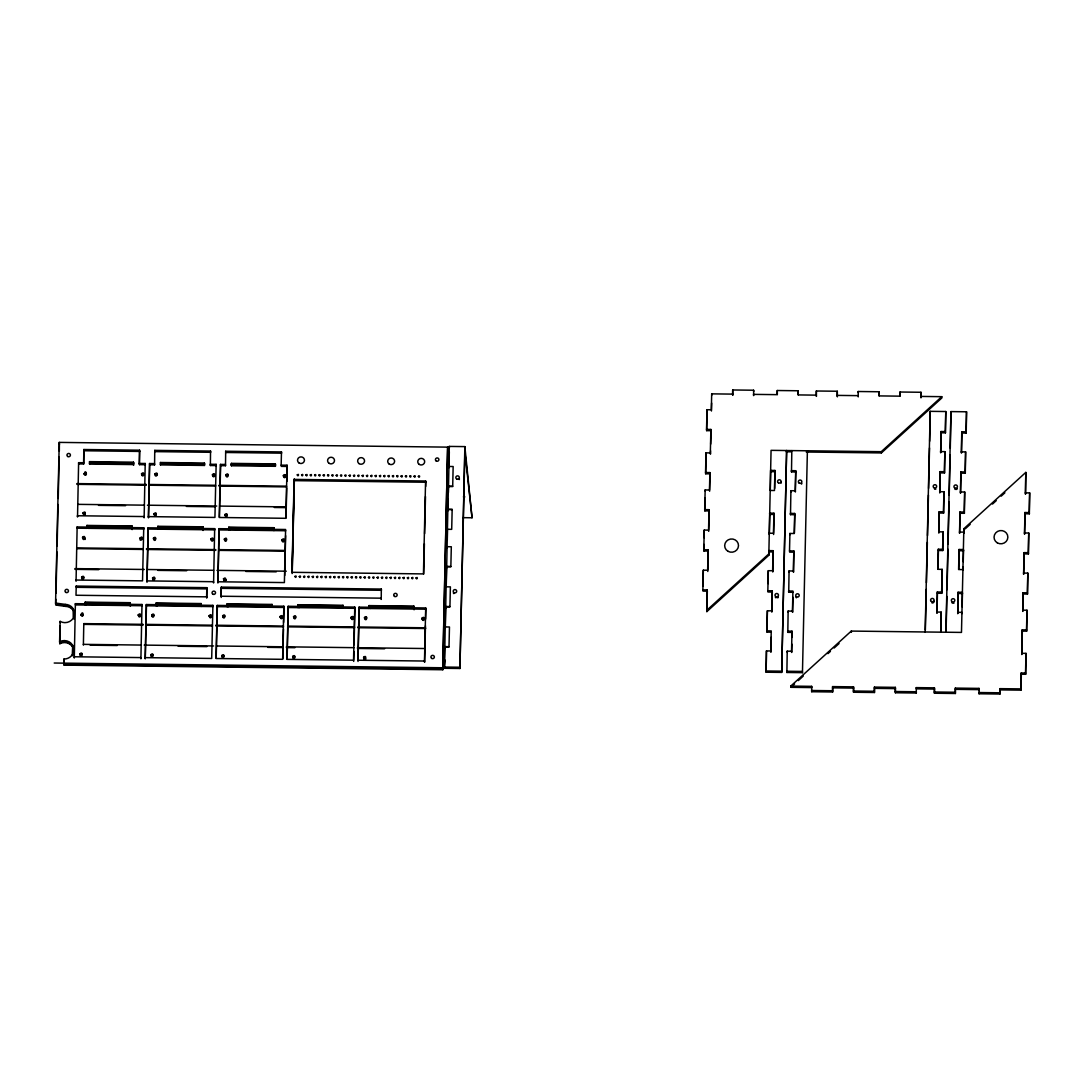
<?xml version="1.0" encoding="UTF-8"?>
<svg xmlns="http://www.w3.org/2000/svg" width="1084" height="1084" viewBox="0 0 1084 1084"><rect width="100%" height="100%" fill="white"/><g stroke="black" fill="none" stroke-linecap="round" stroke-linejoin="round"><path stroke-width="1.5" d="M55.569 603.056L59.254 442.394L447.638 447.136L442.787 669.749L64.132 665.129L64.01 659.018A9.634 9.228 -6.2 0 0 72.452 654.506L72.655 645.292A9.634 9.228 -6.2 0 0 59.593 641.742L60.121 621.376A9.526 9.119 -6.2 0 0 73.197 618.192L73.4 609.059A9.526 9.119 -6.2 0 0 65.27 604.398L55.569 603.056L55.785 605.035L65.474 606.376A9.526 9.119 -6.2 0 1 73.617 611.037M55.826 599.222L55.704 604.289L65.392 605.644A9.526 9.119 -6.2 0 1 73.536 610.306L73.902 619.072M56.056 593.192L56.91 551.864M57.154 545.848L57.994 504.521M58.238 498.491L59.078 457.163M59.322 451.147L59.39 443.641M64.132 665.129L64.146 660.264M75.379 603.68L74.295 658.002L74.159 656.769L140.771 657.582L140.906 658.815L141.99 604.493L130.161 604.344L130.202 602.69L85.23 602.135L85.324 605.035L75.514 604.913L75.379 603.68L85.189 603.802M76.056 581.281L77.14 526.959L86.95 527.081L87.086 528.314L77.276 528.193L77.14 526.959M78.617 462.678L77.533 517L77.398 515.754L143.996 516.567L144.131 517.813L145.215 463.491L139.308 463.41L139.606 450.199L83.82 449.521L83.658 463.966L78.753 463.911L78.617 462.678L83.522 462.733M76.219 586.065L76.002 595.251L206.61 596.85L206.746 598.083L206.827 587.663L76.219 586.065L76.354 587.311L206.963 588.897M83.658 463.966L83.82 449.521M83.387 645.102L83.793 623.625L143.007 624.343M86.95 527.081L86.977 525.415L131.963 525.97L132.099 527.203L87.113 526.648L86.977 525.415M85.324 605.035L85.23 602.135M87.086 528.314L87.113 526.648M141.99 604.493L142.126 605.726L86.341 605.048L86.3 602.65L130.256 603.178L130.297 605.59M131.963 525.97L131.923 527.623L143.738 527.773L143.874 529.006L88.102 528.328L88.061 525.93L132.018 526.458L132.058 528.856M133.495 462.177L133.535 464.575L89.579 464.047L89.538 461.635L133.495 462.177L133.657 463.654M145.215 463.491L145.351 464.724L139.443 464.643L139.606 450.199M143.738 527.773L142.532 580.848L75.921 580.035M146.448 605.78L145.229 658.869L146.313 604.547L156.11 604.669L156.245 605.902L146.448 605.78L146.313 604.547M148.21 529.06L146.99 582.149L148.074 527.827L157.871 527.935L158.007 529.182L148.21 529.06L148.074 527.827M149.673 464.779L148.454 517.854L149.538 463.532L154.443 463.6L154.578 464.833L149.673 464.779L149.538 463.532M154.578 464.833L154.755 450.375L210.54 451.066L210.675 452.299L154.876 451.622L154.755 450.375M156.11 604.669L156.15 603.002L201.136 603.558L201.353 605.536M157.871 527.935L157.912 526.282L202.884 526.824L203.101 528.802M156.245 605.902L156.15 603.002M158.007 529.182L157.912 526.282M201.096 605.211L212.911 605.36L213.047 606.593L157.275 605.915L157.234 603.517L201.19 604.045L201.231 606.457L201.136 603.558M202.884 526.824L202.857 528.491L214.673 528.64L214.808 529.873L159.036 529.195L158.996 526.783L202.938 527.325L202.993 529.724M204.415 463.044L204.456 465.442L160.5 464.901L160.459 462.502L204.415 463.044L204.578 464.521M206.61 596.85L206.827 587.663M210.377 465.51L210.242 464.277L216.15 464.345L216.285 465.592L210.377 465.51L210.54 451.066M212.911 605.36L211.692 658.449L145.093 657.636M214.673 528.64L213.589 582.962L213.453 581.715L146.855 580.902M216.15 464.345L214.93 517.434L148.332 516.621M217.234 605.414L216.028 658.503L282.626 659.316L283.845 606.227L272.016 606.078L272.057 604.425L227.084 603.869L227.179 606.769L217.369 606.647L217.234 605.414L227.044 605.536M219.131 529.927L217.911 583.002L218.995 528.68L228.805 528.802L228.941 530.049L219.131 529.927L218.995 528.68M220.472 464.399L219.253 517.488L285.864 518.301L287.07 465.212L281.163 465.144L281.474 451.933L225.675 451.242L225.513 465.7L220.608 465.646L220.472 464.399L225.377 464.467L225.513 465.7M216.19 658.069L217.369 606.647M219.429 517.068L220.608 465.646M221.299 587.108L221.082 596.227L381.107 598.178L381.243 599.425L381.311 589.059L221.299 587.108L221.217 597.46M228.805 528.802L228.846 527.149L273.818 527.691L274.035 529.669M227.179 606.769L227.084 603.869M228.941 530.049L228.846 527.149M283.629 622.392L283.981 607.46L228.196 606.783L228.114 606.037L228.155 604.384L272.111 604.913L272.152 607.311L272.016 606.078M285.729 530.74L229.957 530.049L229.876 529.317L229.916 527.651L273.873 528.193L273.913 530.591L273.818 527.691M275.35 463.911L275.39 466.31L231.434 465.768L231.353 465.036L231.393 463.369L275.35 463.911L275.512 465.388M228.196 606.783L228.236 605.116M229.957 530.049L229.916 527.651M231.434 465.768L231.475 464.115L275.431 464.643M282.802 658.882L283.48 629.032M284.713 575.523L285.62 535.713M286.027 517.881L286.718 488.017M286.867 481.377L287.07 465.212M288.168 606.281L288.303 607.514L298.1 607.636L297.964 606.403L288.168 606.281L286.948 659.37L353.547 660.183L354.766 607.094L342.95 606.945L343.086 608.178M287.125 658.937L288.303 607.514M294.103 479.413L291.975 572.311L423.451 573.91L425.578 481.011L294.103 479.413L294.238 480.646L425.714 482.244L425.578 481.011M292.111 573.544L294.279 479.033M292.233 572.46L294.36 479.765M297.964 606.403L298.005 604.736L342.991 605.292L343.127 606.525L298.141 605.97L298.005 604.736M298.1 607.636L298.141 605.97M354.062 644.817L354.902 608.327L299.13 607.65L299.048 606.904L299.089 605.251L343.045 605.78M299.13 607.65L299.089 605.251M342.991 605.292L343.005 607.447L299.048 606.904M353.682 661.416L353.912 651.457M359.089 607.148L359.224 608.381L369.034 608.503L368.899 607.257L359.089 607.148L357.883 660.224L424.481 661.037L424.616 662.283L425.456 625.78M358.018 661.47L359.224 608.381M368.899 607.257L368.939 605.604L413.912 606.159L414.047 607.392L369.075 606.837L368.939 605.604M369.034 608.503L369.075 606.837M425.606 619.14L425.836 609.194L370.064 608.517L369.983 607.772L370.01 606.105L413.966 606.647M370.064 608.517L370.01 606.105M414.007 609.045L413.912 606.159M423.708 574.059L424.4 543.734M424.63 533.613L425.484 496.54M425.714 486.431L425.836 481.377M424.481 661.037L425.7 607.961L413.885 607.812L414.088 609.791M447.638 447.136L442.706 669.018L64.051 664.397M464.982 447.841L459.928 668.476L444.359 668.286L444.223 667.053L444.684 646.999L449.006 647.053L449.467 626.986L445.145 626.945L445.28 628.178L446.527 566.769L450.849 566.824L451.31 546.756L446.987 546.702L447.123 547.948M444.819 648.232L445.605 606.877L449.928 606.932L450.388 586.878L446.066 586.823M446.662 568.002L447.841 509.602L452.163 509.656M448.234 499.114L447.963 510.849L448.369 486.54L452.692 486.581L453.153 466.526L448.83 466.472L448.952 467.705L449.318 451.798M448.505 487.773L449.291 446.418L464.86 446.608L472.041 517.773L462.692 517.651M444.833 647.853L444.359 668.286L445.023 660.02M446.229 586.485L446.662 567.623M447.299 540.022L447.38 529.29L451.703 529.344L452.163 509.277L447.841 509.236M448.383 492.637L448.505 487.393M459.928 668.476L464.86 446.608M768.895 551.919L768.813 555.265L706.863 611.593L707.324 591.159L703.001 591.105L702.866 589.872L703.313 570.184L707.635 570.238L708.109 549.805L703.787 549.751L704.234 530.062L708.557 530.117L709.031 509.683L704.708 509.629L705.156 489.954L709.478 490.009L709.885 472.583L705.562 472.529L706.009 452.855L710.332 452.909L710.467 454.142L710.548 450.795M710.697 444.088L711.009 430.687L706.673 430.633L706.551 429.399L706.998 409.725L711.321 409.779L711.687 393.858L732.608 394.115L732.743 395.348L732.703 389.969L753.61 390.226L753.746 391.459M703.109 586.187L703.313 570.184M707.771 571.471L708.245 551.038L703.923 550.984L704.072 544.425M704.221 537.867L704.234 530.062M708.692 531.363L709.166 510.916L704.844 510.876L705.142 497.746M709.614 491.242L710.02 473.83L705.684 473.776L706.009 452.855M706.673 430.633L706.998 409.725M706.863 611.593L707.188 589.913L702.866 589.872M710.332 452.909L710.874 429.454L706.551 429.399M711.456 411.012L711.632 403.058M732.608 394.115L732.703 389.969M753.61 390.226L753.651 395.606L753.515 394.373L777.187 394.657L777.282 390.511L798.203 390.768L798.271 394.766M781.699 672.405L786.632 450.537L781.699 672.405L766.131 672.216L766.456 650.928L770.778 650.983L770.914 652.216L771.266 637.175M771.374 632.162L767.052 632.107L766.916 630.861L767.377 610.807L771.7 610.861L771.835 612.094L772.296 592.04L772.16 590.807L767.838 590.753L768.299 570.699L772.621 570.74L772.756 571.986L773.217 551.919L773.082 550.686L768.759 550.631L768.895 551.878L773.217 551.919M768.813 555.265L771.063 450.348L881.251 451.689L941.766 396.676L941.901 397.909L881.387 452.922L806.252 452.014M766.131 672.216L766.456 650.928M767.052 632.107L767.377 610.807M768.163 583.626L768.299 570.699M769.315 533.531L769.775 513.45M770.304 490.049L770.602 470.402L774.924 470.456L774.667 488.41M770.778 650.983L771.239 630.915L766.916 630.861M771.7 610.861L772.16 590.807M772.621 570.74L773.082 550.686M773.61 534.507L774.071 514.453L769.748 514.399L769.613 513.152L773.935 513.206L773.475 533.274L769.152 533.22L769.288 534.453M774.924 470.456L774.464 490.51L770.141 490.456M777.35 394.522L777.282 390.511M807.526 452.028L807.39 450.795L802.458 672.663L786.889 672.473L787.214 651.172L791.537 651.227L791.672 652.473L791.862 644.113M792.025 637.419L792.133 632.406L787.811 632.351L788.136 611.064L792.458 611.119L792.594 612.352L792.946 597.311M793.054 592.298L788.732 592.243L789.057 570.943L793.38 570.997L793.515 572.23L793.84 550.943L789.518 550.889L789.911 533.463L794.247 533.518L794.694 513.464L790.371 513.409L790.507 514.643L794.829 514.697L794.409 533.084M790.507 514.643L790.9 490.713L795.222 490.767L795.358 492.001L795.819 471.947L795.683 470.713L791.361 470.659L791.496 471.892L795.819 471.947M791.496 471.892L791.821 450.605M791.537 651.227L791.997 631.173L787.675 631.118L787.811 632.351M792.458 611.119L792.919 591.051L788.596 591.01L788.732 592.243M793.38 570.997L793.84 550.943M795.222 490.767L795.683 470.713M798.203 390.768L798.109 394.915L816.266 395.145L816.401 396.378L816.36 390.999L837.282 391.243L837.322 396.636L837.282 391.243M816.266 395.145L816.36 390.999M955.478 689.343L979.15 689.627L979.015 688.394L955.343 688.096L955.383 693.489L934.462 693.232L934.422 687.852L916.265 687.622L916.305 693.001L895.384 692.757L895.343 687.364L874.422 687.107L874.463 692.5L853.555 692.242L853.514 686.863L832.593 686.606L832.634 691.985L811.713 691.727L811.672 686.348L790.764 686.091L790.9 687.324L811.808 687.581L811.672 686.348M832.634 691.985L832.593 686.606M858.243 396.893L858.203 391.5L879.11 391.758L879.192 395.755M853.555 692.242L853.514 686.863M879.11 391.758L879.016 395.904L899.937 396.161L900.032 392.015L920.953 392.272L920.994 397.652L920.953 392.272M874.463 692.5L874.422 687.107M900.099 396.012L900.032 392.015M895.384 692.757L895.343 687.364M925.14 631.972L930.207 411.337L945.776 411.527L945.451 432.828L941.129 432.773L940.993 431.527L945.316 431.581L945.451 432.828M925.357 629.845L926.278 589.425M926.441 582.677L927.362 542.257M927.525 535.523L928.446 495.103M928.595 488.369L929.53 447.949M929.679 441.202L930.207 411.337M934.462 693.232L934.422 687.852M937.443 593.233L936.982 613.287L937.308 592L941.63 592.054L941.766 593.287L937.443 593.233L937.308 592M938.297 549.236L938.419 550.482L942.755 550.537L942.619 549.29L938.297 549.236L937.836 569.303L942.159 569.357L942.294 570.591L941.766 593.287M939.286 513.003L938.825 533.057L939.15 511.77L943.473 511.811L943.608 513.057L939.286 513.003L939.15 511.77M940.207 472.881L939.747 492.949L940.072 471.648L944.394 471.703L944.53 472.936L940.207 472.881L940.072 471.648M941.129 432.773L940.668 452.827L940.993 431.527M937.999 568.87L938.419 550.482M940.709 632.162L941.169 612.108L936.847 612.053M941.63 592.054L942.159 569.357M942.619 549.29L943.012 531.878L938.69 531.824M943.473 511.811L943.934 491.757L939.611 491.702M944.394 471.703L944.855 451.649L940.533 451.594M945.316 431.581L945.776 411.527M940.885 631.728L941.169 612.108M942.755 550.537L943.012 531.878M943.608 513.057L943.934 491.757M944.53 472.936L944.855 451.649M945.898 632.229L950.966 411.595L966.535 411.784L966.21 433.072L961.887 433.017L961.752 431.784L966.074 431.838L966.21 433.072M946.075 631.782L946.888 596.417M947.05 589.669L947.972 549.249M948.08 544.195L949.056 502.095M949.205 495.361L950.14 454.928M950.289 448.193L950.966 411.595M955.383 693.489L955.343 688.096M958.066 592.243L957.741 613.544L958.066 592.243L962.389 592.298L962.226 606.904M959.055 549.493L959.191 550.726L963.513 550.78L963.378 549.547L959.055 549.493L958.595 569.547L962.917 569.601M960.045 513.26L959.584 533.314L959.909 512.014L964.232 512.068L964.367 513.301L960.045 513.26L959.909 512.014M960.966 473.139L960.505 493.193L960.831 471.906L965.153 471.96L965.288 473.193L960.966 473.139L960.831 471.906M961.887 433.017L961.427 453.085L961.752 431.784M958.757 569.114L959.191 550.726M1025.803 472.407L1025.478 494.087L1025.803 472.407L963.852 528.735L961.481 632.419L851.279 631.078L790.764 686.091M964.232 512.068L964.692 492.014L960.37 491.96M965.153 471.96L965.614 451.892L961.291 451.838M966.074 431.838L966.535 411.784M963.066 570.103L963.148 566.756M963.256 561.742L963.527 550.035M964.367 513.301L964.692 492.014M965.288 473.193L965.614 451.892M1000.058 689.885L1020.979 690.142L1020.843 688.896L999.922 688.652L999.963 694.031L979.055 693.774L979.015 688.394M999.963 694.031L999.922 688.652M1020.843 688.896L1021.209 672.988L1025.532 673.042L1025.667 674.275L1021.345 674.221L1021.209 672.988M1022.334 631.091L1021.792 654.546L1022.198 629.858L1026.521 629.912L1026.656 631.145L1022.334 631.091L1022.198 629.858M1023.188 593.991L1022.781 611.417L1023.052 592.758L1027.375 592.812L1027.51 594.046L1023.188 593.991L1023.052 592.758M1024.109 553.883L1023.635 574.317L1023.974 552.637L1028.296 552.691L1028.431 553.938L1024.109 553.883L1023.974 552.637M1025.03 513.762L1024.556 534.195L1024.895 512.529L1029.217 512.583L1029.353 513.816L1025.03 513.762L1024.895 512.529M1020.979 690.142L1021.345 674.221M1025.532 673.042L1025.992 653.367L1021.656 653.313M1026.521 629.912L1026.982 610.224L1022.646 610.17M1027.375 592.812L1027.822 573.124L1023.499 573.084M1028.296 552.691L1028.743 533.016L1024.421 532.962M1029.217 512.583L1029.664 492.895L1025.342 492.841M1025.667 674.275L1025.992 653.367M1026.656 631.145L1026.982 610.224M1027.51 594.046L1027.822 573.124M1028.431 553.938L1028.743 533.016M1029.353 513.816L1029.664 492.895M72.655 645.292L72.872 647.27A9.634 9.228 -6.2 0 0 59.81 643.72L60.176 625.739M85.175 539.439L85.067 538.491M142.668 539.073C136.828 542.989 142.681 534.683 141.814 538.599M226.041 580.238C224.185 575.374 222.572 583.897 226.014 580.035M363.641 658.666C368.601 661.511 363.37 653.611 363.845 659.709M84.308 474.196C85.473 467.272 87.804 477.746 85.108 473.613M81.083 615.211C83.224 610.739 83.482 619.574 80.853 614.75C83.712 608.91 83.454 618.95 81.869 614.614M706.727 610.36L768.678 554.032M790.9 687.324L794.599 683.963M798.312 680.589L803.244 676.104M827.946 653.638L830.412 651.403M834.124 648.029L839.07 643.544M965.221 528.843L970.18 524.344M992.483 504.06L996.21 500.686M1001.155 496.174L1004.882 492.8M463.546 497.339L464.779 496.878L463.437 496.391M837.187 395.389L858.108 395.646M920.858 396.419L941.766 396.676M786.212 451.771L791.225 451.825M83.956 450.754L139.741 451.432M133.576 462.922L89.62 462.38L89.538 461.635M204.497 463.789L160.54 463.247L160.459 462.502M231.353 465.036L275.309 465.564L275.39 466.31M770.738 471.635L775.06 471.689M287.206 466.459L281.298 466.377L281.163 465.144M448.369 486.16L452.692 486.215M76.896 483.599L146.218 484.453M149.592 484.494L215.526 485.293M218.914 485.334L286.542 486.16M76.978 484.345L146.299 485.185M149.673 485.226L215.608 486.038M218.995 486.079L286.623 486.906M78.116 504.358L144.05 505.158M147.424 505.198L216.746 506.052M220.133 506.092L286.068 506.892M98.481 505.347L125.527 505.672M186.394 506.418L215.133 506.77M274.306 507.488L286.149 507.637M959.448 532.081L963.771 532.122L963.906 533.369L963.852 528.735M158.047 527.515L203.02 528.071M228.968 528.382L273.954 528.938M273.778 529.358L285.607 529.493L284.387 582.582L217.776 581.769M131.977 528.125L88.021 527.583L88.102 528.328M202.911 528.978L158.955 528.45L159.036 529.195M229.876 529.317L273.832 529.846M793.976 552.176L789.653 552.122L789.518 550.889M77.113 547.908L143.047 548.707M146.435 548.748L215.743 549.602M219.131 549.642L285.065 550.442M77.194 548.653L143.129 549.452M146.516 549.493L215.824 550.333M219.212 550.374L285.146 551.187M446.527 566.39L450.863 566.444M74.945 568.626L144.267 569.466M147.641 569.506L213.589 570.306M216.963 570.36L286.284 571.2M75.026 569.357L98.698 569.656M157.871 570.374L186.611 570.726M245.783 571.444L276.217 571.824M958.202 593.49L962.524 593.544M772.296 592.04L767.973 591.986L767.838 590.753M221.434 588.341L381.446 590.292L381.311 589.059M957.606 612.311L961.928 612.365L962.064 613.598M445.619 606.498L449.941 606.552M85.365 603.381L130.337 603.923M156.286 604.249L201.272 604.791M227.22 605.116L272.192 605.658M130.215 604.845L86.259 604.303L86.341 605.048M201.15 605.712L157.194 605.17L157.275 605.915M228.114 606.037L272.07 606.579M369.983 607.772L413.939 608.3M146.394 624.384L212.383 625.197M215.757 625.238L283.439 626.064M288.52 626.118L354.509 626.931M357.883 626.972L425.565 627.799M143.088 625.089L83.874 624.37L83.793 623.625M146.475 625.129L212.464 625.929M215.838 625.969L283.52 626.796M288.601 626.864L354.59 627.663M357.964 627.704L425.646 628.53M444.697 646.62L449.02 646.674M83.305 644.357L140.839 645.061M144.226 645.102L213.589 645.956M216.976 645.996L282.965 646.796M286.352 646.836L354.034 647.663M357.408 647.704L425.091 648.53M90.162 645.183L117.235 645.508M178.142 646.254L206.908 646.606M267.816 647.351L283.046 647.541M286.433 647.582L294.889 647.676M357.49 648.449L384.563 648.774M444.223 667.053L459.792 667.243M765.995 670.982L781.564 671.172M54.2 663.029L442.57 667.771L442.787 669.749M832.729 687.839L853.65 688.096M874.558 688.354L895.479 688.611M934.557 689.085L916.4 688.855L916.265 687.622M832.498 690.752L811.577 690.494L811.713 691.727M853.42 691.009L874.327 691.267M895.249 691.511L916.17 691.768L916.305 693.001M934.327 691.998L955.248 692.242M999.827 692.798L978.92 692.541L979.055 693.774M881.251 451.689L881.387 452.922M858.203 391.5L858.338 392.733M851.279 631.078L851.414 632.311M794.694 513.464L794.829 514.697M790.9 490.713L791.035 491.946M789.911 533.463L790.046 534.71M802.458 672.663L802.323 671.43L786.754 671.24L786.889 672.473M789.057 570.943L789.193 572.189M791.997 631.173L792.133 632.406M788.136 611.064L788.271 612.297M773.935 513.206L774.071 514.453M787.214 651.172L787.35 652.419M711.687 393.858L711.822 395.104M710.874 429.454L711.009 430.687M709.885 472.583L710.02 473.83M705.562 472.529L705.684 473.776M709.031 509.683L709.166 510.916M705.156 489.954L705.291 491.188M704.708 509.629L704.844 510.876M708.109 549.805L708.245 551.038M703.787 549.751L703.923 550.984M707.188 589.913L707.324 591.159M464.887 451.987L472.041 517.773M449.291 446.418L449.413 447.651M445.605 606.877L445.741 608.124M425.7 607.961L425.836 609.194M354.766 607.094L354.902 608.327M281.474 451.933L281.596 453.166L225.811 452.489L225.675 451.242M283.845 606.227L283.981 607.46M272.057 604.425L272.274 606.403M231.393 463.369L231.556 464.86M228.155 604.384L228.317 605.861M204.456 465.442L204.375 464.697L160.418 464.169L160.5 464.901M202.857 528.491L203.074 530.469M158.996 526.783L159.063 527.529M157.234 603.517L157.315 604.262M139.308 463.41L139.443 464.643M133.617 465.321L133.454 463.83L89.498 463.302L89.579 464.047M131.923 527.623L132.14 529.602M130.202 602.69L130.419 604.669M130.161 604.344L130.378 606.322M88.061 525.93L88.143 526.661M86.3 602.65L86.381 603.395M59.254 442.394L59.471 444.372M73.847 610.17L74.064 612.148M72.452 654.506L72.587 655.752L72.791 646.525A9.634 9.228 -6.2 0 0 59.728 642.988M65.27 604.398L65.474 606.376M60.121 621.376L60.257 622.609M64.01 659.018L64.227 660.996M59.593 641.742L59.81 643.72M934.191 601.335A1.734 1.653 -6.2 0 1 933.934 602.162M933.297 602.758A1.734 1.653 -6.2 0 1 931.969 602.907M935.899 489.047A1.734 1.653 -6.2 0 1 934.584 489.196M954.056 603.016A1.734 1.653 -6.2 0 1 951.969 602.731M957.308 488.694A1.734 1.653 -6.2 0 1 956.237 489.453M955.343 489.44A1.734 1.653 -6.2 0 1 954.923 489.277M801.889 483.383A1.734 1.653 -6.2 0 1 801.428 484.114M796.374 597.812A1.734 1.653 -6.2 0 1 795.941 597.067M781.158 482.272A1.734 1.653 -6.2 0 1 781.13 483.125M778.339 597.243A1.734 1.653 -6.2 0 1 777.702 597.853M775.968 597.826A1.734 1.653 -6.2 0 1 775.345 597.216M459.426 478.776A1.734 1.653 -6.2 0 1 459.182 479.602M453.844 593.625A1.734 1.653 -6.2 0 1 453.41 592.88M84.078 473.735C85.595 478.532 87.994 470.402 84.078 473.735M83.089 512.813C84.606 517.596 86.991 509.48 83.089 512.813M83.17 513.545C84.688 518.342 87.072 510.212 83.17 513.545M82.533 537.285C84.037 542.068 86.435 533.951 82.533 537.285M82.614 538.016C84.118 542.813 86.517 534.683 82.614 538.016M81.612 577.094C83.129 581.878 85.514 573.761 81.612 577.094M81.693 577.84C83.211 582.623 85.595 574.506 81.693 577.84M79.85 653.815C81.368 658.611 83.766 650.481 79.85 653.815M79.931 654.56C81.449 659.357 83.847 651.227 79.931 654.56M141.53 473.694C143.034 478.491 145.432 470.361 141.53 473.694M141.597 474.44C143.115 479.236 145.513 471.106 141.597 474.44M140.053 537.976C141.557 542.772 143.955 534.642 140.053 537.976M154.931 473.857C154.592 479.087 160.242 473.003 155.364 474.047C156.069 478.437 158.982 470.564 154.931 473.857M154.023 513.681C155.527 518.464 157.925 510.347 154.023 513.681M154.104 514.412C155.608 519.209 158.007 511.079 154.104 514.412M138.291 614.709C139.795 619.492 142.194 611.376 138.291 614.709M138.373 615.455C139.877 620.238 142.275 612.121 138.373 615.455M153.454 538.138C154.971 542.935 157.356 534.805 153.454 538.138M153.535 538.884C155.053 543.68 157.437 535.55 153.535 538.884M152.627 578.707C154.131 583.49 156.53 575.374 152.627 578.707M152.546 577.962C154.05 582.745 156.448 574.628 152.546 577.962M151.692 614.872C153.21 619.655 155.608 611.539 151.692 614.872M151.774 615.617C153.291 620.4 155.676 612.284 151.774 615.617M150.784 654.682C152.302 659.478 154.687 651.348 150.784 654.682M150.866 655.427C152.383 660.21 154.768 652.094 150.866 655.427M212.45 474.562C213.968 479.358 216.353 471.228 212.45 474.562M212.532 475.307C214.049 480.09 216.434 471.974 212.532 475.307M210.973 538.843C212.491 543.64 214.876 535.51 210.973 538.843M211.055 539.588C212.572 544.385 214.957 536.255 211.055 539.588M225.865 474.724C227.369 479.521 229.767 471.391 225.865 474.724M225.933 475.469C227.45 480.253 229.849 472.136 225.933 475.469M224.944 514.534C226.461 519.331 228.846 511.214 224.944 514.534M225.025 515.279C226.542 520.076 228.927 511.946 225.025 515.279M209.212 615.577C210.73 620.36 213.128 612.243 209.212 615.577M209.293 616.308C210.811 621.105 213.209 612.975 209.293 616.308M224.388 539.005C225.892 543.802 228.29 535.672 224.388 539.005M224.469 539.751C225.973 544.547 228.372 536.417 224.469 539.751M223.467 578.829C224.984 583.612 227.383 575.496 223.467 578.829M222.708 616.471C224.212 621.268 226.61 613.138 222.708 616.471M222.627 615.739C224.144 620.522 226.529 612.406 222.627 615.739M221.719 655.549C223.223 660.346 225.621 652.216 221.719 655.549M221.8 656.294C223.304 661.077 225.702 652.961 221.8 656.294M283.385 475.429C284.889 480.226 287.287 472.096 283.385 475.429M283.466 476.174C284.97 480.957 287.368 472.841 283.466 476.174M281.908 539.71C283.412 544.507 285.81 536.377 281.908 539.71M281.989 540.455C283.493 545.238 285.891 537.122 281.989 540.455M297.26 474.86C298.168 477.732 299.604 472.854 297.26 474.86M301.582 474.914C302.49 477.787 303.927 472.909 301.582 474.914M280.228 617.175C281.745 621.972 284.13 613.842 280.228 617.175M280.146 616.444C281.664 621.227 284.049 613.11 280.146 616.444M305.918 474.955C306.826 477.841 308.262 472.963 305.918 474.955M310.241 475.009C311.149 477.881 312.585 473.017 310.241 475.009M294.929 576.458C295.837 579.344 297.273 574.466 294.929 576.458M314.563 475.063C315.471 477.936 316.907 473.071 314.563 475.063M299.265 576.512C300.16 579.398 301.596 574.52 299.265 576.512M293.547 616.606C295.065 621.389 297.463 613.273 293.547 616.606M293.628 617.338C295.146 622.135 297.544 614.005 293.628 617.338M318.886 475.117C319.78 477.976 321.243 473.152 318.886 475.117M303.588 576.566C304.496 579.439 305.932 574.574 303.588 576.566M292.639 656.416C294.157 661.213 296.542 653.083 292.639 656.416M292.721 657.161C294.238 661.945 296.623 653.828 292.721 657.161M323.208 475.171C324.075 478.044 325.634 473.166 323.208 475.171M307.91 576.62C308.818 579.493 310.227 574.656 307.91 576.62M327.544 475.226C328.438 478.098 329.875 473.22 327.544 475.226M312.233 576.674C313.14 579.547 314.577 574.669 312.233 576.674M331.867 475.28C332.774 478.152 334.211 473.274 331.867 475.28M316.555 576.729C317.463 579.601 318.899 574.723 316.555 576.729M336.189 475.334C337.097 478.207 338.533 473.329 336.189 475.334M320.878 576.783C321.785 579.655 323.222 574.777 320.878 576.783M340.512 475.388C341.419 478.261 342.856 473.383 340.512 475.388M325.214 576.837C326.121 579.71 327.544 574.832 325.214 576.837M344.834 475.429C345.742 478.315 347.178 473.437 344.834 475.429M329.536 576.891C330.444 579.764 331.88 574.886 329.536 576.891M349.156 475.483C350.064 478.369 351.501 473.491 349.156 475.483M333.858 576.945C334.766 579.818 336.203 574.94 333.858 576.945M353.492 475.537C354.4 478.41 355.837 473.545 353.492 475.537M338.181 576.986C339.089 579.872 340.525 574.994 338.181 576.986M357.815 475.591C358.723 478.464 360.159 473.6 357.815 475.591M342.503 577.04C343.411 579.913 344.847 575.048 342.503 577.04M362.137 475.646C363.045 478.518 364.481 473.64 362.137 475.646M346.839 577.094C347.734 579.954 349.197 575.13 346.839 577.094M366.46 475.7C367.368 478.572 368.804 473.694 366.46 475.7M351.162 577.149C352.043 580.021 353.533 575.143 351.162 577.149M370.782 475.754C371.69 478.627 373.126 473.749 370.782 475.754M355.484 577.203C356.392 580.076 357.828 575.197 355.484 577.203M351.081 617.297C352.585 622.094 354.983 613.964 351.081 617.297M351.162 618.043C352.666 622.839 355.064 614.709 351.162 618.043M375.118 475.808C376.012 478.681 377.449 473.803 375.118 475.808M359.807 577.257C360.715 580.13 362.151 575.252 359.807 577.257M379.441 475.862C380.321 478.735 381.812 473.857 379.441 475.862M364.129 577.311C365.037 580.184 366.473 575.306 364.129 577.311M383.763 475.917C384.671 478.789 386.107 473.911 383.763 475.917M368.452 577.365C369.359 580.238 370.796 575.36 368.452 577.365M364.481 617.473C365.999 622.257 368.384 614.14 364.481 617.473M364.563 618.205C366.08 623.002 368.465 614.872 364.563 618.205M388.086 475.957C388.993 478.843 390.43 473.965 388.086 475.957M372.788 577.42C373.695 580.292 375.118 575.414 372.788 577.42M392.408 476.012C393.329 478.884 394.739 474.047 392.408 476.012M363.574 657.283C365.078 662.067 367.476 653.95 363.574 657.283M377.11 577.46C378.018 580.346 379.454 575.468 377.11 577.46M396.73 476.066C397.638 478.938 399.075 474.074 396.73 476.066M381.433 577.515C382.34 580.401 383.777 575.523 381.433 577.515M401.066 476.12C401.974 478.993 403.411 474.128 401.066 476.12M385.755 577.569C386.663 580.441 388.099 575.577 385.755 577.569M405.389 476.174C406.297 479.047 407.733 474.169 405.389 476.174M390.077 577.623C390.985 580.496 392.422 575.631 390.077 577.623M409.711 476.228C410.619 479.101 412.056 474.223 409.711 476.228M394.4 577.677C395.308 580.55 396.744 575.672 394.4 577.677M414.034 476.282C414.942 479.155 416.378 474.277 414.034 476.282M398.736 577.731C399.644 580.604 401.08 575.726 398.736 577.731M418.356 476.337C419.264 479.209 420.7 474.331 418.356 476.337M403.058 577.786C403.966 580.658 405.402 575.78 403.058 577.786M407.381 577.84C408.289 580.712 409.725 575.834 407.381 577.84M411.703 577.894C412.611 580.767 414.047 575.889 411.703 577.894M416.026 577.948C416.893 580.821 418.451 575.943 416.026 577.948M422.001 618.165C423.519 622.961 425.904 614.831 422.001 618.165M422.082 618.91C423.6 623.707 425.985 615.577 422.082 618.91M931.427 601.512A1.734 1.653 -6.2 0 0 934.056 600.102A1.734 1.653 -6.2 0 0 931.495 598.625A1.734 1.653 -6.2 0 0 931.427 601.512M934.029 487.786A1.734 1.653 -6.2 0 0 936.657 486.377A1.734 1.653 -6.2 0 0 934.096 484.914A1.734 1.653 -6.2 0 0 934.029 487.786M997.361 542.881A6.924 6.639 -6.2 0 0 1007.863 537.257A6.924 6.639 -6.2 0 0 997.619 531.39A6.924 6.639 -6.2 0 0 997.361 542.881M952.186 601.755A1.734 1.653 -6.2 0 0 954.814 600.36A1.734 1.653 -6.2 0 0 952.253 598.883A1.734 1.653 -6.2 0 0 952.186 601.755M954.801 488.03A1.734 1.653 -6.2 0 0 957.416 486.635A1.734 1.653 -6.2 0 0 954.855 485.158A1.734 1.653 -6.2 0 0 954.801 488.03M799.206 483.125A1.734 1.653 -6.2 0 0 801.835 481.716A1.734 1.653 -6.2 0 0 799.26 480.253A1.734 1.653 -6.2 0 0 799.206 483.125M796.591 596.85A1.734 1.653 -6.2 0 0 799.22 595.441A1.734 1.653 -6.2 0 0 796.659 593.964A1.734 1.653 -6.2 0 0 796.591 596.85M778.447 482.868A1.734 1.653 -6.2 0 0 781.063 481.459A1.734 1.653 -6.2 0 0 778.502 479.995A1.734 1.653 -6.2 0 0 778.447 482.868M775.832 596.593A1.734 1.653 -6.2 0 0 778.461 595.184A1.734 1.653 -6.2 0 0 775.9 593.72A1.734 1.653 -6.2 0 0 775.832 596.593M727.987 551.295A6.924 6.639 -6.2 0 0 738.502 545.672A6.924 6.639 -6.2 0 0 728.258 539.805A6.924 6.639 -6.2 0 0 727.987 551.295M456.662 478.938A1.734 1.653 -6.2 0 0 459.291 477.529A1.734 1.653 -6.2 0 0 456.73 476.066A1.734 1.653 -6.2 0 0 456.662 478.938M454.061 592.663A1.734 1.653 -6.2 0 0 456.689 591.254A1.734 1.653 -6.2 0 0 454.128 589.791A1.734 1.653 -6.2 0 0 454.061 592.663M394.535 596.417A1.734 1.653 -6.2 0 0 397.164 595.008A1.734 1.653 -6.2 0 0 394.603 593.544A1.734 1.653 -6.2 0 0 394.535 596.417M212.898 594.195A1.734 1.653 -6.2 0 0 215.526 592.785A1.734 1.653 -6.2 0 0 212.965 591.322A1.734 1.653 -6.2 0 0 212.898 594.195M431.744 658.435A1.734 1.653 -6.2 0 0 434.372 657.026A1.734 1.653 -6.2 0 0 431.811 655.563A1.734 1.653 -6.2 0 0 431.744 658.435M419.142 464.345A3.469 3.32 -6.2 0 0 424.657 462.028A3.469 3.32 -6.2 0 0 419.847 458.627A3.469 3.32 -6.2 0 0 419.142 464.345M436.269 461.025A1.734 1.653 -6.2 0 0 438.898 459.616A1.734 1.653 -6.2 0 0 436.337 458.153A1.734 1.653 -6.2 0 0 436.269 461.025M67.791 456.527A1.734 1.653 -6.2 0 0 70.419 455.117A1.734 1.653 -6.2 0 0 67.858 453.654A1.734 1.653 -6.2 0 0 67.791 456.527M328.967 463.247A3.469 3.32 -6.2 0 0 334.482 460.93A3.469 3.32 -6.2 0 0 329.672 457.529A3.469 3.32 -6.2 0 0 328.967 463.247M389.088 463.979A3.469 3.32 -6.2 0 0 394.59 461.662A3.469 3.32 -6.2 0 0 389.793 458.261A3.469 3.32 -6.2 0 0 389.088 463.979M359.034 463.613A3.469 3.32 -6.2 0 0 364.536 461.296A3.469 3.32 -6.2 0 0 359.739 457.895A3.469 3.32 -6.2 0 0 359.034 463.613M298.913 462.882A3.469 3.32 -6.2 0 0 304.428 460.551A3.469 3.32 -6.2 0 0 299.618 457.163A3.469 3.32 -6.2 0 0 298.913 462.882M65.853 592.406A1.734 1.653 -6.2 0 0 68.468 590.997A1.734 1.653 -6.2 0 0 65.907 589.533A1.734 1.653 -6.2 0 0 65.853 592.406"/></g></svg>
